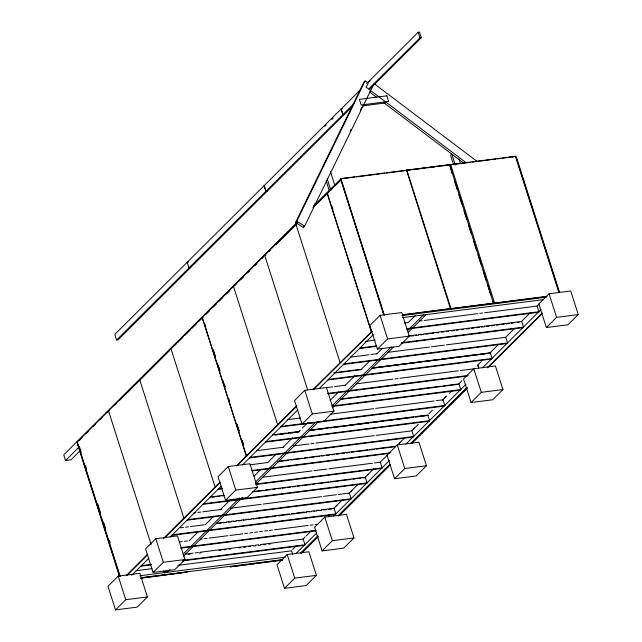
<?xml version="1.0" encoding="UTF-8"?>
<svg xmlns="http://www.w3.org/2000/svg" width="642" height="642" viewBox="0 0 642 642"><rect width="100%" height="100%" fill="white"/><g stroke="black" fill="none" stroke-linecap="round" stroke-linejoin="round"><path stroke-width="0.96" d="M372.938 85.843L304.605 226.161L303.337 227.42L295.521 222.517L363.845 82.2L365.113 80.94L368.243 82.898M295.521 222.517L296.781 221.257L365.113 80.94M303.337 227.42L304.212 225.623M312.975 207.631L315.166 203.137M350.211 131.177L351.086 129.379M360.282 110.488L362.032 106.893M368.091 83.877L366.004 87.079L466.421 162.924M352.803 105.954L344.329 114.388L342.988 114.565L341.191 108.923L360.258 89.936M366.614 83.604L418.159 32.269L419.499 32.1L421.296 37.742L369.752 89.078M368.917 81.943L370.185 80.675M324.756 126.458L326.168 125.046M331.818 119.42L333.23 118.016M116.595 340.035L342.868 114.685L344.208 114.517L117.935 339.867L116.595 340.035L114.798 334.394L341.071 109.044L342.868 114.685M342.988 114.565L354.288 103.314M369.118 88.54L419.956 37.91L421.296 37.742M383.715 314.452L340.766 178.612L515.719 156.271L559.278 292.76M110.111 408.657L63.751 454.833L65.556 460.507L70.973 459.816L80.106 450.724M110.296 408.481L297.238 222.292M314.163 205.44L340.958 178.749L346.375 178.059M120.231 576.508L77.281 441.929L297.326 222.774M313.649 206.515L341.383 179.463L335.276 185.546M79.351 440.428L82.184 437.603M86.445 433.366L88.572 431.239M93.539 426.296L95.666 424.177M100.633 419.226L102.054 417.814M107.736 412.164L109.148 410.752L108.474 410.856M114.806 405.118L116.226 403.706M119.773 400.175L169.472 350.676M176.566 343.606L170.949 348.638L215.118 487.037L215.768 486.957M177.986 342.194L182.954 337.251M185.081 335.124L190.048 330.181M192.183 328.062L196.436 323.817M199.277 320.992L202.824 317.461L202.174 317.541L246.343 455.94L247.066 455.78M205.737 314.556L209.284 311.025M212.831 307.486L216.386 303.955M219.219 301.13L222.766 297.591M226.321 294.06L229.868 290.529M236.256 284.165L233.471 286.372L277.641 424.763L278.291 424.683M240.509 279.928L243.35 277.095M247.603 272.858L249.738 270.739M254.705 265.788L256.832 263.669M261.8 258.726L263.22 257.306M268.886 251.664L270.306 250.252M275.98 244.602L296.564 224.106L295.914 224.186L340.075 362.586L340.725 362.505M315.013 205.729L332.564 188.25M65.556 460.507L79.608 446.511M406.522 170.483L406.827 170.178L450.997 308.577L402.373 315.053M515.719 156.271L512.452 156.953M118.224 576.107L107.984 586.307L115.512 609.9L137.171 607.131L147.411 596.94L139.884 573.346L118.224 576.107L125.752 599.708L115.512 609.9M155.797 538.686L145.557 548.878L153.093 572.479L174.752 569.711L184.984 559.519L177.457 535.918L155.797 538.686L163.325 562.28L153.093 572.479M228.263 466.517L218.023 476.709L225.559 500.311L247.218 497.542L257.45 487.342L249.923 463.749L228.263 466.517L235.791 490.111L225.559 500.311M304.773 390.32L294.534 400.512L302.061 424.113L323.72 421.345L333.96 411.153L326.433 387.551L304.773 390.32L312.301 413.913L302.061 424.113M380.064 315.334L369.824 325.526L377.36 349.12L399.019 346.359L409.251 336.159L401.723 312.566L380.064 315.334L387.599 338.928L377.36 349.12M126.418 575.376L147.7 554.174M163.293 538.654L220.086 482.086M236.408 465.835L296.805 405.688M313.111 389.437L371.951 331.408L313.761 389.357M127.068 575.296L147.644 554.728M164.649 537.868L220.11 482.551M237.058 465.755L296.74 406.306M131.746 575.264L148.8 558.283M170.266 536.897L221.273 486.098M242.532 464.928L297.792 409.893M319.082 388.683L373.387 334.602M181.124 548.766L182.545 547.353M188.925 540.997L198.145 531.817M205.231 524.755L213.746 516.28M220.126 509.925L229.338 500.744M254.16 476.027L260.54 469.671M267.634 462.617L276.14 454.143M282.52 447.787L292.447 437.9M298.827 431.544L300.247 430.132M302.374 428.013L307.333 423.07M330.028 400.472L338.535 391.997M344.915 385.641L354.841 375.755M361.221 369.399L370.442 360.218M376.822 353.862L382.496 348.213M408.023 322.798L415.109 315.736M163.887 570.866L164.48 572.736L166.607 570.618M182.922 554.383L239.643 497.887M255.243 482.351L315.511 422.332M331.818 406.089L391.379 346.768M407.686 330.526L423.287 314.989M170.002 569.574L167.161 572.399L164.48 572.736M183.476 556.157L242.323 497.542M255.797 484.124L318.897 421.28M332.371 407.863L393.345 347.137M408.24 332.307L425.967 314.652M492.912 301.499L493.521 303.409L449.657 164.705L452.096 173.605M287.215 554.528L276.983 564.727L284.51 588.321L306.17 585.552L316.41 575.36L308.874 551.759L287.215 554.528L294.75 578.121L284.51 588.321M324.796 517.107L314.556 527.299L322.083 550.9L343.743 548.132L353.983 537.932L346.455 514.338L324.796 517.107L332.323 540.7L322.083 550.9M397.262 444.938L387.022 455.13L394.549 478.723L416.209 475.963L426.448 465.763L418.921 442.169L397.262 444.938L404.789 468.532L394.549 478.723M473.764 368.741L463.532 378.932L471.059 402.534L492.719 399.765L502.959 389.574L495.423 365.972L473.764 368.741L481.299 392.334L471.059 402.534M549.062 293.755L538.823 303.947L546.358 327.54L568.018 324.78L578.249 314.58L570.722 290.987L549.062 293.755L556.59 317.349L546.358 327.54M304.557 537.466L305.199 536.832M336.135 506.016L336.777 505.374M350.749 491.467L352.025 490.191M367.385 474.895L368.026 474.253M399.3 443.108L399.942 442.474M413.191 429.273L414.475 428.005M444.416 398.184L445.692 396.908M461.213 381.452L461.855 380.81M292.744 549.327L296.299 545.788M302.583 539.673L304.115 538.004M306.242 535.885L311.218 530.934M333.888 508.352L342.395 499.885M348.791 493.666L357.987 484.349M364.736 477.784L373.58 468.821M379.96 462.465L387.046 455.411M397.679 444.818L404.773 437.764M411.859 430.702L418.239 424.346M428.872 413.761L432.411 410.23M442.338 400.343L446.591 396.106M449.424 393.289L452.265 390.464M458.637 384.109L460.763 381.99M481.372 361.47L477.841 364.985L478.747 367.818M489.838 353.036L498.304 344.61M505.358 337.58L514.531 328.447M521.585 321.425L530.051 312.991M537.105 305.961L539.224 303.859M295.97 553.589L316.578 533.061M333.567 516.144L389.566 460.378M405.872 444.136L466.124 384.133M482.479 367.842L541.029 309.532M260.588 544.528L303.176 539.095L304.982 544.761L304.396 545.347L182.585 560.899M321.209 509.876L334.089 508.231L335.894 513.905L335.309 514.491L171.912 535.356M338.486 494.468L349.376 493.08L351.19 498.746L350.596 499.332L187.199 520.197M365.322 477.199L367.128 482.872L366.542 483.458L203.145 504.323M374.43 462.97L380.369 462.208L382.183 467.882L381.589 468.467L256.816 484.397M376.22 435.388L411.875 430.838L413.681 436.504L413.095 437.09L249.698 457.955M408.954 417.404L427.765 415.005L429.578 420.679L428.992 421.264L265.587 442.129M436.087 400.696L443.02 399.814L444.834 405.487L444.248 406.073L280.843 426.938M443.149 385.93L458.99 383.908L460.804 389.582L460.218 390.167L332.468 406.482M441.688 359.006L490.215 352.811L492.029 358.485L491.435 359.071L328.038 379.936M505.752 337.299L507.557 342.964L506.971 343.55L343.574 364.415M484.092 326.24L521.721 321.433L523.535 327.107L522.941 327.693L401.138 343.245M484.67 312.766L537.153 306.065L538.967 311.739L538.373 312.325L406.667 329.137M300.552 553.139L317.589 536.182M338.141 515.711L389.261 464.8L390.561 464.631L339.441 515.542M410.551 443.598L466.686 387.688M301.202 553.059L318.239 536.094M338.278 516.16L390.023 464.623M411.201 443.518L467.336 387.608M487.182 367.858L542.209 313.055M301.852 552.979L318.175 536.72M411.851 443.429L467.272 388.225M488.69 366.903L541.888 313.922M362.826 105.85L385.401 102.961M341.191 108.923L342.531 108.747M509.258 157.258L514.667 156.568M340.461 178.917L344.401 178.412M346.375 178.163L349.762 177.73M351.302 177.529L354.705 177.096M356.238 176.903L374.968 174.512M376.477 174.319L379.895 173.878M381.428 173.685L384.831 173.252M386.38 173.051L405.182 170.652M407.156 170.403L410.126 170.018M412.108 169.769L415.077 169.392M417.051 169.135L420.02 168.758M422.003 168.501L424.972 168.124M426.954 167.875L429.923 167.49M431.897 167.241L434.867 166.864M436.849 166.607L439.818 166.23M441.8 165.981L444.77 165.596M446.744 165.347L460.194 163.63M461.59 163.453L465.546 162.948M467.095 162.747L470.498 162.314M472.031 162.113L475.441 161.68M476.958 161.487L490.287 159.786M491.748 159.601L495.696 159.096M497.221 158.903L500.624 158.462M502.164 158.269L505.551 157.836M507.116 157.635L510.486 157.21M265.965 191.276L264.159 185.634L265.9 191.34L267.305 191.107M371.301 331.489L327.131 193.09L327.805 192.985M188.539 262.121L187.143 262.345L188.941 267.987L190.337 267.762M264.095 255.307L265.9 255.075M202.896 317.381L202.254 317.461L246.416 455.86M402.686 314.74L547.072 296.307M493.521 303.409L545.78 296.74M401.924 315.607L546.486 297.15M402.486 317.621L543.084 299.67M404.452 323.006L407.421 322.629M419.306 321.112L422.276 320.735M424.258 320.478L477.736 313.649M479.718 313.4L482.688 313.023M371.975 331.376L371.325 331.465L327.163 193.065M406.266 328.68L538.967 311.739M365.258 341.416L375.161 340.148M408.826 335.854L416.746 334.835M418.728 334.586L421.698 334.209M423.68 333.952L482.11 326.489M387.599 338.928L409.251 336.159M556.59 317.349L578.249 314.58M410.864 336.119L413.841 335.734M415.831 335.485L418.809 335.1M420.799 334.851L423.776 334.466M425.766 334.217L428.744 333.832M430.734 333.575L433.711 333.198M436.696 332.821L438.679 332.564M441.664 332.187L443.646 331.93M446.623 331.553L448.614 331.296M451.591 330.919L454.576 330.534M456.558 330.277L458.548 330.028M461.526 329.643L463.516 329.394M466.493 329.009L469.479 328.632M471.461 328.375L474.446 327.998M476.428 327.741L479.405 327.364M481.396 327.107L484.373 326.73M486.363 326.473L489.34 326.096M491.331 325.839L494.308 325.462M496.298 325.205L499.275 324.828M501.266 324.571L504.243 324.194M506.233 323.937L509.21 323.56M511.201 323.303L514.178 322.926M517.155 322.541L519.145 322.292M360.13 347.972L376.966 345.821M401.723 342.659L523.535 327.107M359.544 348.558L376.381 346.407M140.373 379.655L139.699 379.759L183.869 518.158L184.543 518.046M350.267 357.153L369.086 354.745M371.068 354.496L377.006 353.734M387.904 352.346L429.498 347.033M431.472 346.776L444.352 345.139M446.326 344.882L504.756 337.419M514.98 340.156L515.654 340.043M344.16 363.829L507.557 342.964M333.752 372.793L359.496 369.503M372.368 367.858L374.35 367.609M376.332 367.352L439.714 359.263M371.694 368.227L490.905 353.004M335.124 372.954L361.871 369.535M372.609 368.179L421.288 361.96M423.271 361.711L426.256 361.326M428.238 361.077L490.825 353.084M328.624 379.35L492.029 358.485M326.626 387.624L332.572 386.861M334.554 386.612L345.444 385.216M356.334 383.828L392.976 379.149M394.958 378.892L397.928 378.515M399.91 378.266L458.34 370.803M460.322 370.546L473.194 368.909M327.444 393.418L468.074 375.466M328.84 393.755L467.48 376.052M340.156 399.083L380.762 393.899M382.736 393.642L441.166 386.187M341.383 399.276L387.086 393.442M389.068 393.185L457.618 384.43M332.066 406.017L460.804 389.582M77.281 441.929L77.931 441.84M312.301 413.913L333.96 411.153M481.299 392.334L502.959 389.574M287.544 419.667L300.416 418.022M330.124 414.226L373.7 408.665M375.682 408.408L434.112 400.953M451.783 402.526L453.083 402.365M281.437 426.352L304.212 423.439M307.181 423.062L309.163 422.813M312.132 422.428L314.115 422.179M317.084 421.794L320.053 421.417M323.022 421.04L444.834 405.487M272.288 434.859L281.204 433.719M283.186 433.47L286.155 433.085M288.138 432.836L299.028 431.44M308.93 430.18L341.616 426.007M343.59 425.75L346.568 425.373M348.542 425.124L406.972 417.661M274.575 434.971L299.349 431.809M310.166 430.373L328.046 428.086M330.028 427.837L413.48 417.18M415.462 416.923L418.44 416.546M420.43 416.289L428.374 415.278M275.49 434.923L278.467 434.538M280.45 434.289L283.419 433.912M285.401 433.655L288.37 433.278M290.353 433.021L293.33 432.644M295.312 432.387L298.281 432.01M310.086 430.445L322.998 428.8M324.988 428.543L327.966 428.166M329.956 427.909L363.733 423.6M365.715 423.343L368.693 422.966M370.683 422.709L373.66 422.332M375.65 422.075L378.628 421.69M380.618 421.441L383.595 421.056M385.585 420.807L388.562 420.422M390.553 420.173L393.53 419.788M395.52 419.539L413.4 417.252M415.39 417.003L428.302 415.35M266.181 441.544L429.578 420.679M256.399 450.692L283.138 447.273M293.041 446.005L308.882 443.983M310.864 443.734L313.834 443.357M315.816 443.1L374.238 435.637M420.486 433.703L421.858 433.462M250.284 457.369L413.681 436.504M249.979 464.816L267.802 462.537M278.7 461.149L302.47 458.115M304.444 457.858L307.422 457.481M309.396 457.232L367.826 449.769M369.808 449.512L395.552 446.23M277.866 461.67L288.796 460.274M290.786 460.017L314.628 456.976M316.61 456.719L319.596 456.342M321.578 456.085L324.555 455.708M326.545 455.451L329.523 455.074M331.513 454.817L334.49 454.44M336.48 454.183L339.457 453.806M341.448 453.549L344.425 453.172M346.415 452.915L349.392 452.538M351.383 452.281L354.36 451.904M356.35 451.647L374.23 449.368M376.212 449.111L395.087 446.704M251.792 470.49L390.432 452.787M252.194 470.947L388.851 453.493M262.522 477.255L312.036 470.931M314.018 470.682L326.89 469.037M328.873 468.788L372.448 463.219M218.778 488.747L222.742 488.241M255.42 484.068L382.183 467.882M218.192 489.332L222.156 488.827M235.791 490.111L257.45 487.342M404.789 468.532L426.448 465.763M209.846 497.052L223.705 495.279M252.426 491.612L263.324 490.223M265.298 489.966L328.68 481.877M330.662 481.62L364.327 477.327M212.053 497.237L215.03 496.86M217.004 496.611L219.981 496.226M221.963 495.977L223.946 495.72M253.598 491.876L270.491 489.726M272.473 489.469L275.45 489.084M277.44 488.835L280.418 488.45M282.408 488.201L285.385 487.816M287.375 487.567L290.353 487.182M292.343 486.933L295.32 486.548M297.31 486.299L300.287 485.914M302.278 485.665L310.222 484.646M312.213 484.397L315.19 484.012M317.18 483.763L350.949 479.446M352.94 479.197L355.917 478.812M357.907 478.555L360.884 478.178M362.874 477.921L365.852 477.544M203.731 503.737L367.128 482.872M193.9 512.934L195.882 512.677M197.864 512.428L200.834 512.043M202.816 511.794L221.626 509.387M230.542 508.255L261.238 504.331M263.22 504.074L321.65 496.619M323.632 496.362L336.504 494.717M358.011 495.921L359.335 495.728M187.785 519.611L351.19 498.746M180.587 527.828L183.556 527.451M185.538 527.194L188.507 526.817M190.489 526.568L204.357 524.795M216.242 523.278L224.162 522.267M226.144 522.01L229.114 521.633M231.096 521.384L234.065 520.999M236.047 520.75L239.017 520.373M240.999 520.116L243.968 519.739M245.95 519.482L248.919 519.105M250.902 518.848L253.871 518.471M255.853 518.222L269.712 516.449M271.694 516.192L289.518 513.921M291.5 513.664L294.469 513.287M296.452 513.038L304.372 512.019M306.354 511.77L309.324 511.393M311.306 511.136L314.275 510.759M316.257 510.502L319.226 510.125M217.405 523.607L221.386 523.102M223.368 522.845L226.345 522.468M228.335 522.211L231.313 521.834M233.303 521.577L236.28 521.2M238.27 520.943L241.248 520.566M243.238 520.309L246.215 519.932M248.205 519.675L251.183 519.298M253.173 519.041L256.15 518.664M258.14 518.407L276.02 516.128M278.002 515.871L306.812 512.196M308.802 511.939L311.779 511.562M313.769 511.305L316.747 510.928M318.737 510.671L321.714 510.286M323.704 510.037L326.682 509.652M328.672 509.403L331.649 509.018M172.497 534.77L335.894 513.905M179.399 541.912L182.368 541.535M184.35 541.286L187.32 540.901M200.192 539.256L202.174 539.007M204.156 538.75L207.125 538.373M209.107 538.124L227.918 535.717M229.9 535.468L242.772 533.823M244.754 533.566L247.724 533.189M249.706 532.94L252.675 532.555M254.657 532.306L257.627 531.921M259.609 531.672L262.578 531.295M264.56 531.038L267.529 530.661M269.512 530.404L272.481 530.027M274.463 529.778L308.136 525.477M310.118 525.22L313.087 524.843M315.07 524.594L317.044 524.337M181.204 547.586L315.888 530.388M180.619 548.172L316.289 530.846M185.329 554.142L193.25 553.131M195.232 552.874L198.201 552.497M200.184 552.24L253.662 545.411M255.636 545.162L258.614 544.785M188.194 554.423L190.184 554.174M199.1 553.059L201.115 552.778M218.97 550.523L220.976 550.242M223.938 549.881L225.944 549.608M228.897 549.247L230.911 548.974M238.832 547.979L240.846 547.706M243.799 547.345L245.814 547.072M248.767 546.711L250.781 546.438M253.734 546.077L255.749 545.796M258.726 545.419L260.716 545.162M263.693 544.785L265.684 544.528M268.661 544.151L270.651 543.894M163.325 562.28L184.984 559.519M332.323 540.7L353.983 537.932M141.585 565.626L151.488 564.366M183.179 560.322L304.982 544.761M140.999 566.212L150.902 564.952M136.144 570.69L151.994 568.668M177.73 565.377L291.596 550.836L292.736 554.399M139.828 575.77L285.385 557.184M141.384 577.664L282.978 559.583M140.871 577.993L187.215 572.078L140.566 578.298M282.737 559.88L230.173 566.862L282.432 560.185M125.752 599.708L147.411 596.94M294.75 578.121L316.41 575.36M296.781 221.257L304.605 226.161M374.166 83.685L476.974 161.335M369.519 91.95L376.693 97.367M383.868 102.784L464.359 163.582M559.599 292.503L516.345 156.969L515.695 157.049L558.644 291.637M458.926 158.863L460.41 163.517M418.159 32.269L419.956 37.91M455.355 165.13L451.783 153.96L450.515 155.22L453.493 164.537M454.223 180.282L457.273 189.831M458.797 194.598L461.839 204.148M463.973 210.825L466.718 219.42M468.54 225.141L471.284 233.736M473.724 241.368L476.46 249.963M477.985 254.73L481.035 264.279M483.161 270.956L486.211 280.506M487.735 285.273L490.777 294.822M477.776 365.049L478.683 367.882M340.766 178.612L384.325 315.102M340.733 179.543L383.988 315.078M330.381 171.398L334.843 185.369M327.099 178.604L330.67 189.775M326.136 180.795L329.402 191.043M332.075 206.347L332.965 209.236M351.262 266.478L352.153 269.367M264.697 255.275L307.638 389.863M328.576 514.892L329.121 516.834M213.256 349.834L215.391 356.519M218.432 366.06L219.957 370.835M224.227 384.197L225.133 387.062L222.926 380.457M237.018 424.282L239.145 430.967M242.195 440.508L243.719 445.283M204.959 324.138L205.865 327.003M213.176 349.914L215.311 356.591M217.75 364.231L219.885 370.907M228.713 398.586L229.627 401.451M236.938 424.362L239.073 431.039M242.114 440.589L243.639 445.355M108.506 410.832L151.119 544.48M79.752 447.57L81.277 452.345M85.546 465.707L86.461 468.572M97.728 503.882L100.473 512.476M103.514 522.018L105.649 528.703M109.3 540.155L110.215 543.02M119.629 575.738L76.984 442.113L119.324 576.043M406.498 170.202L450.676 164.561L494.645 303.16L450.467 308.802L406.498 170.202M386.837 95.835L359.36 99.349L361.149 104.959L388.635 101.452L386.837 95.835"/></g></svg>
